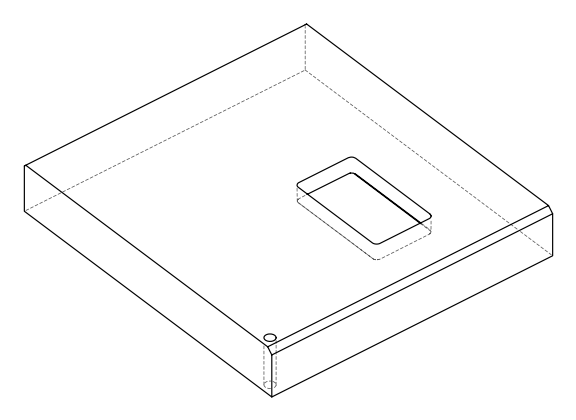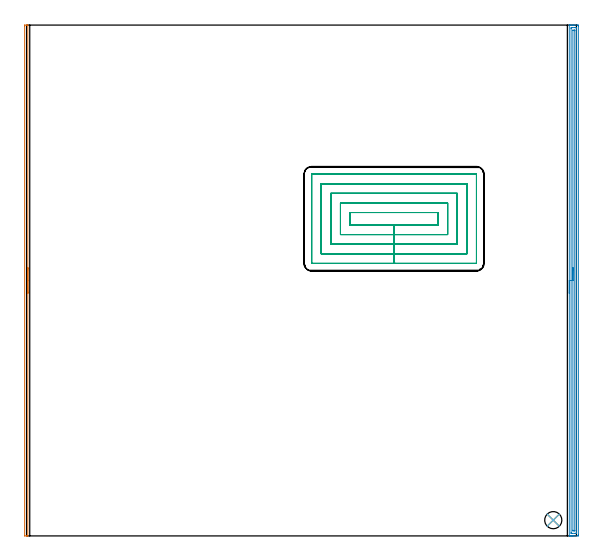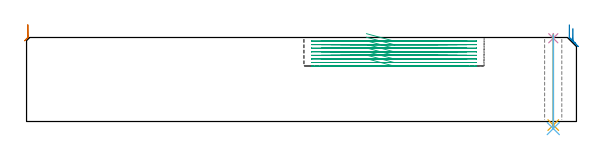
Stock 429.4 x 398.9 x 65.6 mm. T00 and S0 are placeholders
(PLAN: 6 operations, 4 tool changes, 37.1 min)
(1 AREA_MILL | FG_CHAMFER_SURFACE | UGT0205_001 | 3.34 min | 1247 mm3)
(2 AREA_MILL_1 | FG_CHAMFER_SURFACE_1 | UGT0205_001 | 9.76 min | 10054 mm3)
(3 MILL_RECTANGULAR_POCKET | POCKET_RECTANGULAR_STRAIGHT | UGT0201_092 | Follow Part, ap 3, ae 75% | 23.38 min | 255465 mm3)
(4 SPOT_DRILL | STEP1HOLE | NXT0321_9005460120000 | 0.03 min | 23 mm3)
(5 DRILL_THROUGH_HOLE_INTO_CENTER | STEP1HOLE | NXT0301_042 | 0.28 min | 2577 mm3)
(6 DRILL_TO_ENLARGE_THROUGH_HOLE | STEP1HOLE | UGT0301_268 | 0.29 min | 6626 mm3)
(TOOL UGT0205_001 | Chamfer Mill 20 x 3 x 45 deg. | D20 FL50 Z2)
(TOOL UGT0201_092 | End mill 12 mm | D12 R1 FL26 Z4)
(TOOL NXT0321_9005460120000 | NC Spot Drill, 142deg, 12mm, Carbide, Uncoated | D12 PA142 FL30 Z2)
(TOOL NXT0301_042 | Carbide Drill 7.1mm [860.1-0710-057A1-MM 2214] | D7.1 PA140 FL85 Z2)
(TOOL UGT0301_268 | Twist Drill 13.4 mm | D13.4 PA118 FL108 Z2)
(OP 1 AREA_MILL)
G17 G21 G94 G90
T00 M6
G54
G17 G0 G90 X1. Y209.45 S1061 M3
G43 Z75.6 H0
G94 G1 Y209.412 Z74.728 F250.
Y209.298 Z73.863
Y209.109 Z73.012
Y208.847 Z72.18
Y208.513 Z71.374
Y208.11 Z70.6
Y207.641 Z69.864
Y207.11 Z69.172
Y206.521 Z68.529
Y205.878 Z67.939
Y205.186 Z67.408
Y204.45 Z66.94
Y203.676 Z66.537
Y202.87 Z66.203
Y202.038 Z65.941
Y201.186 Z65.752
Y200.322 Z65.638
Y199.45 Z65.6
Y0.175
X0.997 Y0.01 Z65.588
X0.855 Y0.002 Z65.447
X0.707 Y0. Z65.307
X0.436 Z65.035
X-0.25 Z64.345
X-1.468 Z63.129
X-1.491 Y0.003 Z63.105
X-1.5 Y0.366 Z63.1
Y398.278
X-1.498 Y398.535 Z63.102
X-1.491 Y398.897 Z63.105
X-1.468 Y398.9 Z63.129
X-0.25 Z64.345
X0.436 Z65.035
X0.707 Z65.307
X0.855 Y398.898 Z65.447
X0.997 Y398.89 Z65.588
X1. Y398.725 Z65.6
Y199.45
Y198.578 Z65.638
Y197.713 Z65.752
Y196.862 Z65.941
Y196.03 Z66.203
Y195.224 Z66.537
Y194.45 Z66.94
Y193.714 Z67.408
Y193.022 Z67.939
Y192.379 Z68.529
Y191.79 Z69.172
Y191.258 Z69.864
Y190.79 Z70.6
Y190.387 Z71.374
Y190.053 Z72.18
Y189.791 Z73.012
Y189.602 Z73.863
Y189.488 Z74.728
Y189.45 Z75.6
M5
M2
(OP 2 AREA_MILL_1)
G17 G21 G94 G90
T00 M6
G54
G17 G0 G90 X423.8 Y189.45 S1061 M3
G43 Z75.6 H0
G94 G1 Y189.488 Z74.728 F250.
Y189.602 Z73.863
Y189.791 Z73.012
Y190.053 Z72.18
Y190.387 Z71.374
Y190.79 Z70.6
Y191.258 Z69.864
Y191.79 Z69.172
Y192.379 Z68.529
Y193.022 Z67.939
Y193.714 Z67.408
Y194.45 Z66.94
Y195.224 Z66.537
Y196.03 Z66.203
Y196.862 Z65.941
Y197.713 Z65.752
Y198.578 Z65.638
Y199.45 Z65.6
Y398.725
X423.803 Y398.892 Z65.588
X423.808 Y398.893 Z65.583
X424.161 Y398.9 Z65.238
X424.454 Z64.946
X425.144 Z64.25
X426.372 Z63.025
X426.909 Z62.486
X427.523 Z61.873
X430.169 Z59.228
X430.438 Y398.897 Z58.959
X430.892 Y398.89 Z58.506
X430.895 Y398.742 Z58.503
X430.899 Y398.278 Z58.501
X430.9 Y397.81 Z58.5
Y1.047
X430.899 Y0.622 Z58.501
X430.895 Y0.158 Z58.503
X430.892 Y0.009 Z58.506
X430.438 Y0. Z58.959
X426.909 Z62.486
X426.372 Z63.025
X426.027 Z63.369
X425.49 Z63.906
X425.144 Z64.25
X424.454 Z64.946
X424.162 Z65.238
X423.808 Y0.007 Z65.583
X423.802 Y0.008 Z65.588
X423.8 Y0.175 Z65.6
Y199.45
X425.214 Z64.186
X425.215 Y396.42 Z64.185
X425.216 Y396.491 Z64.184
X425.226 Y396.89 Z64.174
X425.625 Y396.898 Z63.775
X426.027 Y396.899 Z63.373
X426.505 Y396.9 Z62.895
X428.27 Z61.13
X428.673 Y396.899 Z60.727
X429.155 Y396.897 Z60.245
X429.379 Y396.89 Z60.021
X429.479 Y396.868 Z59.921
X429.485 Y396.563 Z59.915
Y396.491
Y2.48
X429.484 Y2.409 Z59.916
X429.474 Y2.01 Z59.926
X429.075 Y2.002 Z60.325
X428.673 Y2.001 Z60.727
X428.195 Y2. Z61.205
X426.43 Z62.97
X426.027 Y2.001 Z63.373
X425.545 Y2.003 Z63.855
X425.321 Y2.01 Z64.079
X425.221 Y2.032 Z64.179
X425.215 Y2.337 Z64.185
Y2.409
X425.214 Y199.45 Z64.186
X426.628 Z62.772
X426.629 Y394.704 Z62.771
X426.63 Y394.846 Z62.77
X426.632 Y394.88 Z62.768
X426.635 Y394.889 Z62.765
X426.651 Y394.893 Z62.749
X426.716 Y394.899 Z62.684
X427.791 Z61.609
X427.985 Y394.897 Z61.415
X428.039 Y394.893 Z61.361
X428.065 Y394.889 Z61.335
X428.067 Y394.873 Z61.333
X428.07 Y394.799 Z61.33
X428.071 Y394.704 Z61.329
X428.072 Y394.42 Z61.328
X428.071 Y4.196 Z61.329
X428.07 Y4.054 Z61.33
X428.068 Y4.02 Z61.332
X428.066 Y4.011 Z61.334
X428.049 Y4.007 Z61.351
X427.984 Y4.001 Z61.416
X426.909 Y4. Z62.491
X426.715 Y4.003 Z62.685
X426.661 Y4.007 Z62.739
X426.635 Y4.011 Z62.765
X426.633 Y4.027 Z62.767
X426.63 Y4.101 Z62.77
X426.629 Y4.196 Z62.771
X426.628 Y4.48 Z62.772
Y199.45
Y200.322 Z62.81
Y201.186 Z62.923
Y202.038 Z63.112
Y202.87 Z63.375
Y203.676 Z63.708
Y204.45 Z64.111
Y205.186 Z64.58
Y205.878 Z65.111
Y206.521 Z65.701
Y207.11 Z66.344
Y207.641 Z67.036
Y208.11 Z67.772
Y208.513 Z68.545
Y208.847 Z69.351
Y209.109 Z70.183
Y209.298 Z71.035
Y209.412 Z71.9
Y209.45 Z72.772
G0 Z75.6
M5
M2
(OP 3 MILL_RECTANGULAR_POCKET)
G17 G21 G94 G90
T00 M6
G54
G17 G0 G90 X265.351 Y242.8 S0 M3
G43 Z75.6 H0
Z68.6
G94 G1 X286.95 Z62.812 F250.
X321.3 F500.
Y252.5
X252.6
Y242.8
X286.95
Y235.3
X328.8
Y260.
X245.1
Y235.3
X286.95
Y227.8
X336.3
Y267.5
X237.6
Y227.8
X286.95
Y220.3
X343.8
Y275.
X230.1
Y220.3
X286.95
Y212.8
X351.2
X351.255 Y212.805
X351.295 Y212.845
X351.3 Y212.9
Y282.4
X351.295 Y282.455
X351.255 Y282.495
X351.2 Y282.5
X222.7
X222.645 Y282.495
X222.605 Y282.455
X222.6 Y282.4
Y212.9
X222.605 Y212.845
X222.645 Y212.805
X222.7 Y212.8
X286.95
X287.95
G0 X265.351 Y242.8 Z65.812
G1 X286.95 Z60.025 F250.
X321.3 F500.
Y252.5
X252.6
Y242.8
X286.95
Y235.3
X328.8
Y260.
X245.1
Y235.3
X286.95
Y227.8
X336.3
Y267.5
X237.6
Y227.8
X286.95
Y220.3
X343.8
Y275.
X230.1
Y220.3
X286.95
Y212.8
X351.2
X351.255 Y212.805
X351.295 Y212.845
X351.3 Y212.9
Y282.4
X351.295 Y282.455
X351.255 Y282.495
X351.2 Y282.5
X222.7
X222.645 Y282.495
X222.605 Y282.455
X222.6 Y282.4
Y212.9
X222.605 Y212.845
X222.645 Y212.805
X222.7 Y212.8
X286.95
X287.95
G0 X265.351 Y242.8 Z63.025
G1 X286.95 Z57.237 F250.
X321.3 F500.
Y252.5
X252.6
Y242.8
X286.95
Y235.3
X328.8
Y260.
X245.1
Y235.3
X286.95
Y227.8
X336.3
Y267.5
X237.6
Y227.8
X286.95
Y220.3
X343.8
Y275.
X230.1
Y220.3
X286.95
Y212.8
X351.2
X351.255 Y212.805
X351.295 Y212.845
X351.3 Y212.9
Y282.4
X351.295 Y282.455
X351.255 Y282.495
X351.2 Y282.5
X222.7
X222.645 Y282.495
X222.605 Y282.455
X222.6 Y282.4
Y212.9
X222.605 Y212.845
X222.645 Y212.805
X222.7 Y212.8
X286.95
X287.95
G0 X265.351 Y242.8 Z60.237
G1 X286.95 Z54.45 F250.
X321.3 F500.
Y252.5
X252.6
Y242.8
X286.95
Y235.3
X328.8
Y260.
X245.1
Y235.3
X286.95
Y227.8
X336.3
Y267.5
X237.6
Y227.8
X286.95
Y220.3
X343.8
Y275.
X230.1
Y220.3
X286.95
Y212.8
X351.2
X351.255 Y212.805
X351.295 Y212.845
X351.3 Y212.9
Y282.4
X351.295 Y282.455
X351.255 Y282.495
X351.2 Y282.5
X222.7
X222.645 Y282.495
X222.605 Y282.455
X222.6 Y282.4
Y212.9
X222.605 Y212.845
X222.645 Y212.805
X222.7 Y212.8
X286.95
X287.95
G0 X265.351 Y242.8 Z57.45
G1 X286.95 Z51.662 F250.
X321.3 F500.
Y252.5
X252.6
Y242.8
X286.95
Y235.3
X328.8
Y260.
X245.1
Y235.3
X286.95
Y227.8
X336.3
Y267.5
X237.6
Y227.8
X286.95
Y220.3
X343.8
Y275.
X230.1
Y220.3
X286.95
Y212.8
X351.2
X351.255 Y212.805
X351.295 Y212.845
X351.3 Y212.9
Y282.4
X351.295 Y282.455
X351.255 Y282.495
X351.2 Y282.5
X222.7
X222.645 Y282.495
X222.605 Y282.455
X222.6 Y282.4
Y212.9
X222.605 Y212.845
X222.645 Y212.805
X222.7 Y212.8
X286.95
X287.95
G0 X265.351 Y242.8 Z54.662
G1 X286.95 Z48.875 F250.
X321.3 F500.
Y252.5
X252.6
Y242.8
X286.95
Y235.3
X328.8
Y260.
X245.1
Y235.3
X286.95
Y227.8
X336.3
Y267.5
X237.6
Y227.8
X286.95
Y220.3
X343.8
Y275.
X230.1
Y220.3
X286.95
Y212.8
X351.2
X351.255 Y212.805
X351.295 Y212.845
X351.3 Y212.9
Y282.4
X351.295 Y282.455
X351.255 Y282.495
X351.2 Y282.5
X222.7
X222.645 Y282.495
X222.605 Y282.455
X222.6 Y282.4
Y212.9
X222.605 Y212.845
X222.645 Y212.805
X222.7 Y212.8
X286.95
X287.95
G0 X265.351 Y242.8 Z51.875
G1 X286.95 Z46.087 F250.
X321.3 F500.
Y252.5
X252.6
Y242.8
X286.95
Y235.3
X328.8
Y260.
X245.1
Y235.3
X286.95
Y227.8
X336.3
Y267.5
X237.6
Y227.8
X286.95
Y220.3
X343.8
Y275.
X230.1
Y220.3
X286.95
Y212.8
X351.2
X351.255 Y212.805
X351.295 Y212.845
X351.3 Y212.9
Y282.4
X351.295 Y282.455
X351.255 Y282.495
X351.2 Y282.5
X222.7
X222.645 Y282.495
X222.605 Y282.455
X222.6 Y282.4
Y212.9
X222.605 Y212.845
X222.645 Y212.805
X222.7 Y212.8
X286.95
X287.95
G0 X265.351 Y242.8 Z49.087
G1 X286.95 Z43.3 F250.
X321.3 F500.
Y252.5
X252.6
Y242.8
X286.95
Y235.3
X328.8
Y260.
X245.1
Y235.3
X286.95
Y227.8
X336.3
Y267.5
X237.6
Y227.8
X286.95
Y220.3
X343.8
Y275.
X230.1
Y220.3
X286.95
Y212.8
X351.2
X351.255 Y212.805
X351.295 Y212.845
X351.3 Y212.9
Y282.4
X351.295 Y282.455
X351.255 Y282.495
X351.2 Y282.5
X222.7
X222.645 Y282.495
X222.605 Y282.455
X222.6 Y282.4
Y212.9
X222.605 Y212.845
X222.645 Y212.805
X222.7 Y212.8
X286.95
X287.95
G0 Z75.6
M5
M2
(OP 4 SPOT_DRILL)
G17 G21 G94 G90
T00 M6
G54
G17 G0 G90 X411.3 Y12.3 S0 M3
G43 Z75.6 H0
G94 G81 G98 Z65.023 F250. R68.6
G80
M5
M2
(OP 5 DRILL_THROUGH_HOLE_INTO_CENTER)
G17 G21 G94 G90
T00 M6
G54
G17 G0 G90 X411.3 Y12.3 S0 M3
G43 Z75.6 H1
G94 G73 G98 Z-2.792 F250. Q6.839 R67.6
G80
M5
M2
(OP 6 DRILL_TO_ENLARGE_THROUGH_HOLE)
G17 G21 G94 G90
T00 M6
G54
G17 G0 G90 X411.3 Y12.3 S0 M3
G43 Z75.6 H0
G94 G73 G98 Z-5.526 F250. Q11.854 R67.6
G80
M5
M2
